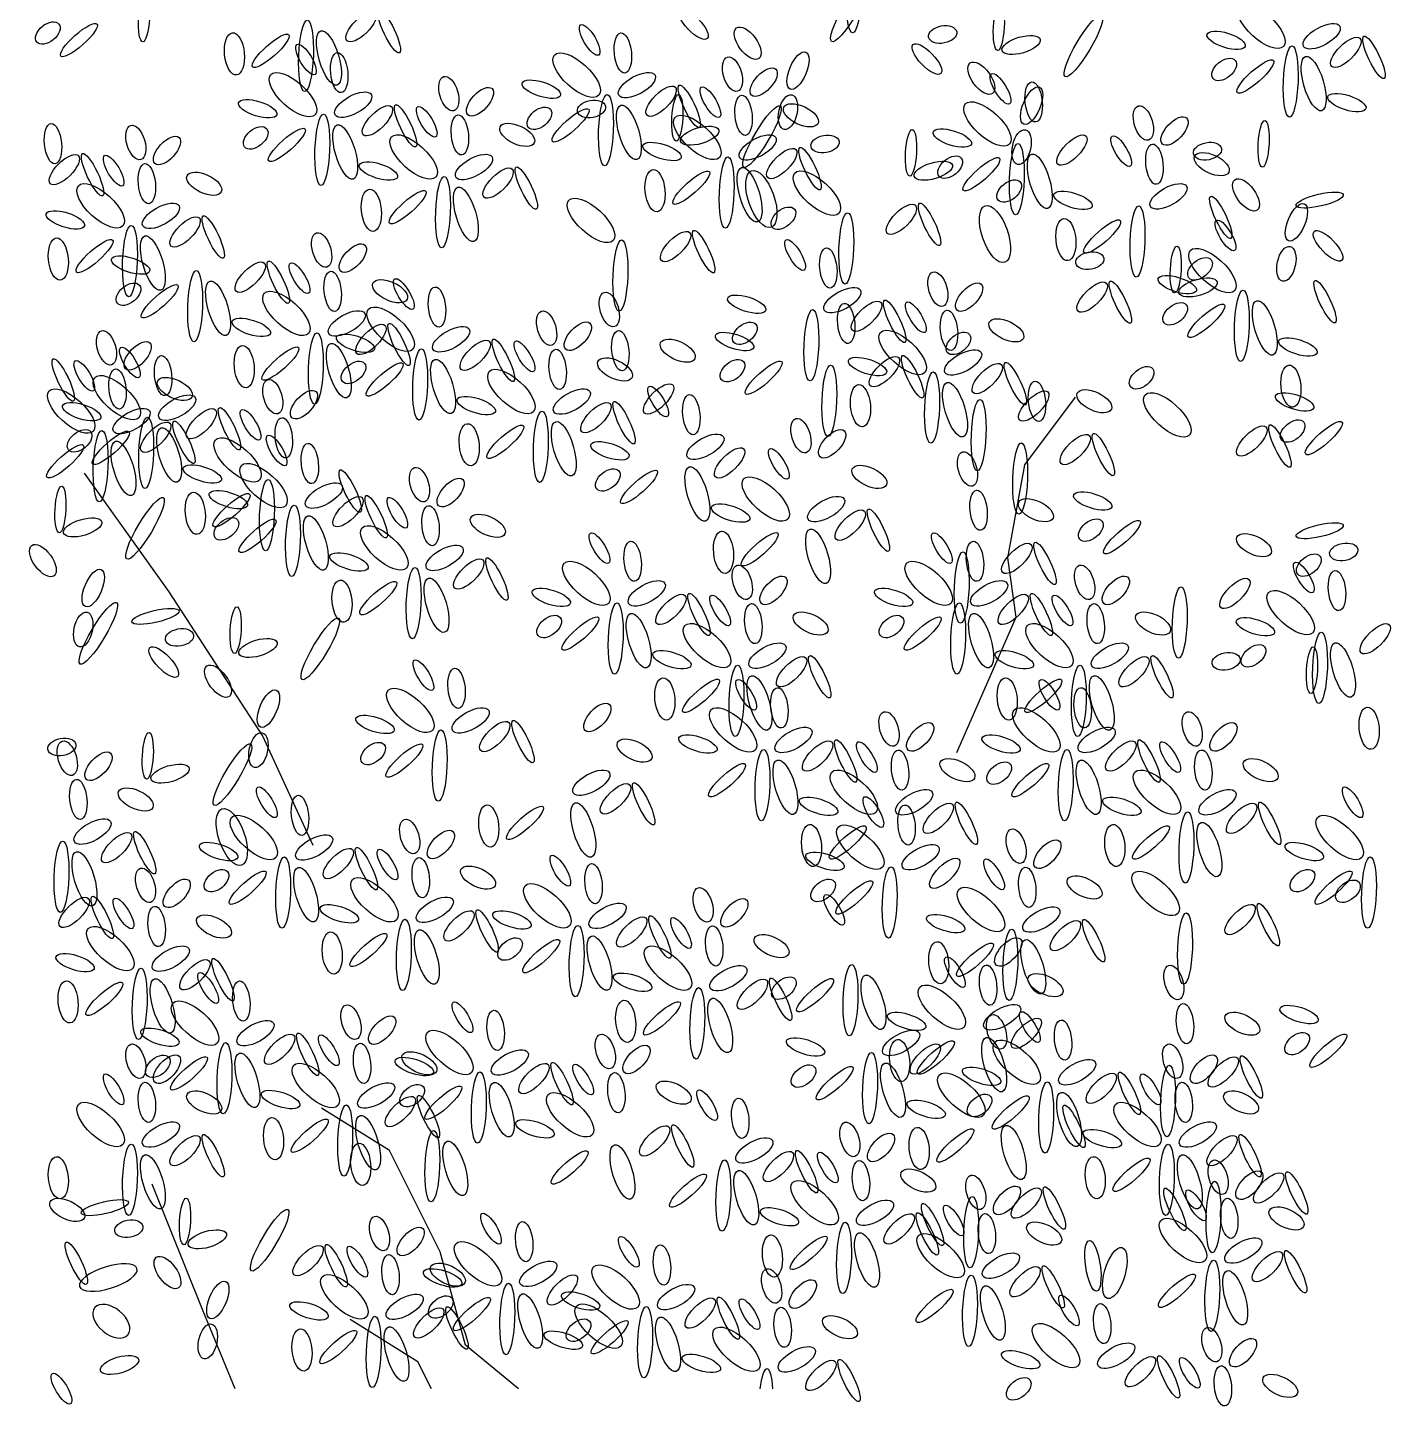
# Model space of a CAD drawing. Header units: millimetres. Extents: x -38686 to 870903, y -23218 to 232707.
# Drawn here: x 62963 to 64313, y 7217 to 8581 of the extents above; entities that cross this region are included whole.
import ezdxf

# ---------------------------------------------------------------- set-up
doc = ezdxf.new("R2010")
doc.units = ezdxf.units.MM
doc.header["$LTSCALE"] = 10
doc.layers.add('40 - Detail Outline', color=142, linetype='Continuous')

msp = doc.modelspace()

# ---------------------------------------------------------------- linework, layer by layer
at = {"layer": '40 - Detail Outline', "color": 250}
for points in [[(63882.283, 7863.499), (63940.921, 7997.461), (63932.544, 8056.069), (63949.298, 8148.168), (63999.558, 8215.148)], [(63245.646, 7771.401), (63195.386, 7880.244), (63103.241, 8022.579), (63019.473, 8139.795)], [(63448.578, 7233.981), (63396.429, 7277.417), (63371.298, 7369.516), (63321.038, 7469.987), (63254.023, 7511.85)], [(63168.439, 7233.981), (63136.748, 7310.907), (63086.487, 7436.496)], [(63362.672, 7233.981), (63349.205, 7260.901), (63282.19, 7302.764)]]:
    msp.add_lwpolyline(points, dxfattribs=at)
for centre, major_axis, ratio in [((63780.281, 8610.766), (1.309, 35.294), 0.20500745), ((63776.312, 8597.179), (-18.044, -30.362), 0.20500745), ((63078.385, 8589.56), (-1.26, -23.09), 0.23152073), ((64183.238, 8581.966), (-21.881, 19.882), 0.43068734), ((63293.096, 8581.497), (13.925, 13.918), 0.40395977), ((63320.945, 8576.526), (-9.946, 20.876), 0.23152073), ((63621.562, 8584.105), (13.737, -14.283), 0.36538082), ((63923.648, 8581.093), (-1.26, -23.09), 0.23152073), ((64007.327, 8562.544), (-18.044, -30.362), 0.20500745), ((62983.221, 8575.247), (-10.941, -8.947), 0.60527555), ((63014.054, 8568.288), (17.903, 15.906), 0.24919164), ((63238.596, 8552.758), (1.309, 35.294), 0.20500745), ((63519.062, 8568.419), (-8.951, 14.912), 0.33333377), ((63675.273, 8565.184), (11.039, -15.076), 0.49064662), ((63868.122, 8573.83), (13.888, 2.618), 0.60527555), ((64242.915, 8572.025), (-17.903, -9.941), 0.43424884), ((63167.775, 8554.656), (-1.989, 20.876), 0.46691768), ((63203.581, 8557.638), (17.903, 15.906), 0.24919164), ((63261.268, 8550.679), (-7.957, 26.841), 0.34975758), ((63551.884, 8555.495), (-1.989, 19.882), 0.42226374), ((63852.576, 8549.47), (13.737, -14.283), 0.36538082), ((63945.72, 8563.399), (-18.888, -5.554), 0.40395977), ((64148.427, 8568.048), (-18.898, 5.965), 0.36538082), ((64266.785, 8556.119), (13.925, 13.918), 0.40395977), ((64294.634, 8551.148), (-9.946, 20.876), 0.23152073), ((63238.547, 8549.083), (-8.951, 14.912), 0.33333377), ((63271.369, 8536.159), (-1.989, 19.882), 0.42226374), ((63506.132, 8533.625), (-21.881, 19.882), 0.43068734), ((63660.296, 8534.619), (-4.973, 16.9), 0.51100826), ((63725.048, 8538.047), (-7.77, -18.409), 0.42226374), ((64212.285, 8527.38), (1.309, 35.294), 0.20500745), ((64234.958, 8525.301), (-7.957, 26.841), 0.34975758), ((63225.617, 8514.289), (-21.881, 19.882), 0.43068734), ((63691.129, 8526.666), (-11.935, -12.923), 0.48303608), ((63906.287, 8530.549), (11.039, -15.076), 0.49064662), ((64146.438, 8539.219), (-10.941, -8.947), 0.60527555), ((64177.271, 8532.26), (17.903, 15.906), 0.24919164), ((63379.781, 8515.283), (-4.973, 16.9), 0.51100826), ((63471.321, 8519.708), (-18.898, 5.965), 0.36538082), ((63565.809, 8523.684), (-17.903, -9.941), 0.43424884), ((63925.326, 8520.078), (-8.951, 14.912), 0.33333377), ((63958.148, 8507.155), (-1.989, 19.882), 0.42226374), ((63285.293, 8504.348), (-17.903, -9.941), 0.43424884), ((63410.614, 8507.33), (-11.935, -12.923), 0.48303608), ((63535.179, 8479.039), (1.309, 35.294), 0.20500745), ((63589.679, 8507.778), (13.925, 13.918), 0.40395977), ((63605.76, 8491.392), (-1.26, -23.09), 0.23152073), ((63617.528, 8502.808), (-9.946, 20.876), 0.23152073), ((63638.415, 8506.784), (-8.951, 14.912), 0.33333377), ((63671.237, 8493.861), (-1.989, 19.882), 0.42226374), ((63715.145, 8497.024), (-3.723, -17.218), 0.51100826), ((63956.063, 8503.412), (-7.77, -18.409), 0.42226374), ((64267.78, 8506.413), (-18.898, 5.965), 0.36538082), ((63190.806, 8500.371), (-18.898, 5.965), 0.36538082), ((63309.164, 8488.442), (13.925, 13.918), 0.40395977), ((63337.013, 8483.472), (-9.946, 20.876), 0.23152073), ((63357.9, 8487.448), (-8.951, 14.912), 0.33333377), ((63469.332, 8490.878), (-10.941, -8.947), 0.60527555), ((63500.165, 8483.92), (17.903, 15.906), 0.24919164), ((63520.808, 8500.172), (13.888, 2.618), 0.60527555), ((63557.852, 8476.961), (-7.957, 26.841), 0.34975758), ((63689.44, 8472.843), (-18.044, -30.362), 0.20500745), ((63727.93, 8493.861), (-16.908, 7.953), 0.49064662), ((63912.396, 8485.285), (-21.881, 19.882), 0.43068734), ((64066.56, 8486.279), (-4.973, 16.9), 0.51100826), ((62988.39, 8465.838), (-1.989, 19.882), 0.42226374), ((63070.247, 8466.943), (-4.973, 16.9), 0.51100826), ((63188.816, 8471.542), (-10.941, -8.947), 0.60527555), ((63254.664, 8459.703), (1.309, 35.294), 0.20500745), ((63277.337, 8457.625), (-7.957, 26.841), 0.34975758), ((63390.722, 8474.525), (-1.989, 19.882), 0.42226374), ((63447.414, 8474.525), (-16.908, 7.953), 0.49064662), ((63625.485, 8471.99), (-21.881, 19.882), 0.43068734), ((63627.832, 8473.697), (-18.888, -5.554), 0.40395977), ((64097.393, 8478.326), (-11.935, -12.923), 0.48303608), ((64185.464, 8465.644), (-1.26, -23.09), 0.23152073), ((63101.08, 8458.99), (-11.935, -12.923), 0.48303608), ((63219.649, 8464.583), (17.903, 15.906), 0.24919164), ((63344.97, 8452.654), (-21.881, 19.882), 0.43068734), ((63685.162, 8462.049), (-17.903, -9.941), 0.43424884), ((63751.822, 8465.537), (13.888, 2.618), 0.60527555), ((63836.775, 8456.757), (-1.26, -23.09), 0.23152073), ((63877.585, 8471.367), (-18.898, 5.965), 0.36538082), ((63946.159, 8462.389), (-3.723, -17.218), 0.51100826), ((63995.943, 8459.438), (13.925, 13.918), 0.40395977), ((64044.679, 8458.444), (-8.951, 14.912), 0.33333377), ((62999.63, 8440.102), (13.925, 13.918), 0.40395977), ((63027.479, 8435.131), (-9.946, 20.876), 0.23152073), ((63404.646, 8442.713), (-17.903, -9.941), 0.43424884), ((63590.674, 8458.073), (-18.898, 5.965), 0.36538082), ((63709.032, 8446.144), (13.925, 13.918), 0.40395977), ((63736.881, 8441.173), (-9.946, 20.876), 0.23152073), ((63941.443, 8430.699), (1.309, 35.294), 0.20500745), ((63964.115, 8428.62), (-7.957, 26.841), 0.34975758), ((64077.501, 8445.52), (-1.989, 19.882), 0.42226374), ((64134.193, 8445.52), (-16.908, 7.953), 0.49064662), ((64129.939, 8458.38), (13.888, 2.618), 0.60527555), ((63048.366, 8439.108), (-8.951, 14.912), 0.33333377), ((63081.188, 8426.184), (-1.989, 19.882), 0.42226374), ((63310.159, 8438.737), (-18.898, 5.965), 0.36538082), ((63428.517, 8426.807), (13.925, 13.918), 0.40395977), ((63456.366, 8421.837), (-9.946, 20.876), 0.23152073), ((63654.532, 8417.404), (1.309, 35.294), 0.20500745), ((63677.205, 8415.326), (-7.957, 26.841), 0.34975758), ((63858.847, 8439.062), (-18.888, -5.554), 0.40395977), ((63875.595, 8442.538), (-10.941, -8.947), 0.60527555), ((63906.428, 8435.579), (17.903, 15.906), 0.24919164), ((63137.88, 8426.184), (-16.908, 7.953), 0.49064662), ((63374.017, 8398.068), (1.309, 35.294), 0.20500745), ((63583.712, 8419.303), (-1.989, 20.876), 0.46691768), ((63619.517, 8422.285), (17.903, 15.906), 0.24919164), ((63688.814, 8411.013), (9.695, -27.93), 0.43068734), ((63743.747, 8416.827), (-21.881, 19.882), 0.43068734), ((63933.933, 8418.965), (-10.941, -8.947), 0.60527555), ((64168.103, 8415.099), (11.039, -15.076), 0.49064662), ((63035.436, 8404.314), (-21.881, 19.882), 0.43068734), ((63303.196, 8399.966), (-1.989, 20.876), 0.46691768), ((63339.002, 8402.949), (17.903, 15.906), 0.24919164), ((63396.689, 8395.99), (-7.957, 26.841), 0.34975758), ((63996.937, 8409.732), (-18.898, 5.965), 0.36538082), ((64091.425, 8413.709), (-17.903, -9.941), 0.43424884), ((64240.957, 8409.979), (-23.332, -5.396), 0.24919164), ((63095.112, 8394.373), (-17.903, -9.941), 0.43424884), ((63520.433, 8389.889), (-21.881, 19.882), 0.43068734), ((63710.619, 8392.027), (-10.941, -8.947), 0.60527555), ((63827.294, 8390.98), (13.925, 13.918), 0.40395977), ((63855.143, 8386.009), (-9.946, 20.876), 0.23152073), ((63919.829, 8376.378), (9.695, -27.93), 0.43068734), ((64060.796, 8369.064), (1.309, 35.294), 0.20500745), ((64143.145, 8392.833), (-9.946, 20.876), 0.23152073), ((64217.879, 8387.963), (-7.77, -18.409), 0.42226374), ((63000.624, 8390.396), (-18.898, 5.965), 0.36538082), ((63118.983, 8378.467), (13.925, 13.918), 0.40395977), ((63146.832, 8373.496), (-9.946, 20.876), 0.23152073), ((63772.794, 8362.241), (1.309, 35.294), 0.20500745), ((63989.975, 8370.962), (-1.989, 20.876), 0.46691768), ((64025.781, 8373.945), (17.903, 15.906), 0.24919164), ((64147.803, 8375.057), (-8.951, 14.912), 0.33333377), ((63064.483, 8349.728), (1.309, 35.294), 0.20500745), ((63087.155, 8347.65), (-7.957, 26.841), 0.34975758), ((63254.033, 8360.594), (-4.973, 16.9), 0.51100826), ((63603.98, 8364.042), (13.925, 13.918), 0.40395977), ((63631.829, 8359.071), (-9.946, 20.876), 0.23152073), ((64249.151, 8364.751), (13.737, -14.283), 0.36538082), ((62993.662, 8351.626), (-1.989, 20.876), 0.46691768), ((63029.468, 8354.608), (17.903, 15.906), 0.24919164), ((63284.866, 8352.641), (-11.935, -12.923), 0.48303608), ((63549.48, 8335.303), (1.309, 35.294), 0.20500745), ((63722.194, 8355.721), (-8.951, 14.912), 0.33333377), ((63755.016, 8342.797), (-1.989, 19.882), 0.42226374), ((64098.591, 8341.308), (-1.26, -23.09), 0.23152073), ((64134.874, 8340.263), (-21.881, 19.882), 0.43068734), ((64207.975, 8346.94), (-3.723, -17.218), 0.51100826), ((63065.057, 8345.682), (-18.898, 5.965), 0.36538082), ((63183.416, 8333.753), (13.925, 13.918), 0.40395977), ((63211.265, 8328.782), (-9.946, 20.876), 0.23152073), ((63232.151, 8332.759), (-8.951, 14.912), 0.33333377), ((64013.638, 8350.087), (13.888, 2.618), 0.60527555), ((64122.595, 8341.999), (-10.941, -8.947), 0.60527555), ((63128.916, 8305.013), (1.309, 35.294), 0.20500745), ((63264.973, 8319.835), (-1.989, 19.882), 0.42226374), ((63863.428, 8321.921), (-4.973, 16.9), 0.51100826), ((64100.062, 8326.346), (-18.898, 5.965), 0.36538082), ((64120.663, 8323.613), (-18.888, -5.554), 0.40395977), ((63063.068, 8316.853), (-10.941, -8.947), 0.60527555), ((63093.901, 8309.894), (17.903, 15.906), 0.24919164), ((63151.588, 8302.935), (-7.957, 26.841), 0.34975758), ((63219.222, 8297.965), (-21.881, 19.882), 0.43068734), ((63321.666, 8319.835), (-16.908, 7.953), 0.49064662), ((63335.276, 8317.048), (-8.951, 14.912), 0.33333377), ((63368.098, 8304.125), (-1.989, 19.882), 0.42226374), ((63768.941, 8310.986), (-17.903, -9.941), 0.43424884), ((63894.261, 8313.968), (-11.935, -12.923), 0.48303608), ((64015.955, 8314.014), (13.925, 13.918), 0.40395977), ((64043.805, 8309.043), (-9.946, 20.876), 0.23152073), ((64163.921, 8285.677), (1.309, 35.294), 0.20500745), ((64246.27, 8309.446), (-9.946, 20.876), 0.23152073), ((63322.346, 8282.255), (-21.881, 19.882), 0.43068734), ((63538.486, 8301.768), (-4.973, 16.9), 0.51100826), ((63674.453, 8307.01), (-18.898, 5.965), 0.36538082), ((63772.74, 8287.947), (-1.989, 19.882), 0.42226374), ((63792.811, 8295.08), (13.925, 13.918), 0.40395977), ((63820.66, 8290.11), (-9.946, 20.876), 0.23152073), ((63841.547, 8294.086), (-8.951, 14.912), 0.33333377), ((64098.073, 8297.517), (-10.941, -8.947), 0.60527555), ((64128.906, 8290.558), (17.903, 15.906), 0.24919164), ((64186.593, 8283.599), (-7.957, 26.841), 0.34975758), ((63184.41, 8284.047), (-18.898, 5.965), 0.36538082), ((63278.898, 8288.024), (-17.903, -9.941), 0.43424884), ((63476.51, 8283.249), (-4.973, 16.9), 0.51100826), ((63738.311, 8266.341), (1.309, 35.294), 0.20500745), ((63874.369, 8281.163), (-1.989, 19.882), 0.42226374), ((63931.061, 8281.163), (-16.908, 7.953), 0.49064662), ((63041.228, 8263.913), (-4.973, 16.9), 0.51100826), ((63302.769, 8272.118), (13.925, 13.918), 0.40395977), ((63330.618, 8267.147), (-9.946, 20.876), 0.23152073), ((63382.023, 8272.314), (-17.903, -9.941), 0.43424884), ((63507.343, 8275.296), (-11.935, -12.923), 0.48303608), ((63549.426, 8261.009), (-1.989, 19.882), 0.42226374), ((63662.334, 8270.106), (-18.898, 5.965), 0.36538082), ((63672.464, 8278.18), (-10.941, -8.947), 0.60527555), ((63828.617, 8259.292), (-21.881, 19.882), 0.43068734), ((63883.658, 8268.215), (-10.941, -8.947), 0.60527555), ((63064.434, 8249.372), (-8.951, 14.912), 0.33333377), ((63072.061, 8255.96), (-11.935, -12.923), 0.48303608), ((63177.448, 8245.277), (-1.989, 20.876), 0.46691768), ((63213.254, 8248.259), (17.903, 15.906), 0.24919164), ((63248.269, 8243.379), (1.309, 35.294), 0.20500745), ((63270.941, 8241.301), (-7.957, 26.841), 0.34975758), ((63287.535, 8268.337), (-18.898, 5.965), 0.36538082), ((63405.893, 8256.408), (13.925, 13.918), 0.40395977), ((63433.742, 8251.437), (-9.946, 20.876), 0.23152073), ((63454.629, 8255.414), (-8.951, 14.912), 0.33333377), ((63606.119, 8261.009), (-16.908, 7.953), 0.49064662), ((64219.415, 8264.711), (-18.898, 5.965), 0.36538082), ((62998.46, 8232.101), (-9.946, 20.876), 0.23152073), ((63019.347, 8236.078), (-8.951, 14.912), 0.33333377), ((63097.256, 8236.448), (-1.989, 19.882), 0.42226374), ((63351.394, 8227.669), (1.309, 35.294), 0.20500745), ((63374.066, 8225.591), (-7.957, 26.841), 0.34975758), ((63487.451, 8242.49), (-1.989, 19.882), 0.42226374), ((63544.144, 8242.49), (-16.908, 7.953), 0.49064662), ((63660.344, 8241.277), (-10.941, -8.947), 0.60527555), ((63691.177, 8234.318), (17.903, 15.906), 0.24919164), ((63793.806, 8245.375), (-18.898, 5.965), 0.36538082), ((63810.535, 8240.23), (13.925, 13.918), 0.40395977), ((63838.384, 8235.26), (-9.946, 20.876), 0.23152073), ((63888.293, 8249.351), (-17.903, -9.941), 0.43424884), ((63051.504, 8214.578), (-21.881, 19.882), 0.43068734), ((63052.169, 8223.154), (-1.989, 19.882), 0.42226374), ((63285.546, 8239.508), (-10.941, -8.947), 0.60527555), ((63316.379, 8232.549), (17.903, 15.906), 0.24919164), ((63441.699, 8220.62), (-21.881, 19.882), 0.43068734), ((63756.035, 8211.491), (1.309, 35.294), 0.20500745), ((63857.664, 8204.706), (1.309, 35.294), 0.20500745), ((63912.164, 8233.446), (13.925, 13.918), 0.40395977), ((63940.013, 8228.475), (-9.946, 20.876), 0.23152073), ((64064.842, 8234.246), (-10.941, -8.947), 0.60527555), ((64212.453, 8225.941), (-1.989, 20.876), 0.46691768), ((63006.417, 8201.284), (-21.881, 19.882), 0.43068734), ((63108.861, 8223.154), (-16.908, 7.953), 0.49064662), ((63205.668, 8215.572), (-4.973, 16.9), 0.51100826), ((63501.376, 8210.679), (-17.903, -9.941), 0.43424884), ((63587.221, 8213.292), (13.925, 13.918), 0.40395977), ((63586.773, 8210.699), (-8.951, 14.912), 0.33333377), ((63786.843, 8206.605), (-1.989, 20.876), 0.46691768), ((63880.336, 8202.628), (-7.957, 26.841), 0.34975758), ((63961.402, 8210.981), (-1.989, 19.882), 0.42226374), ((63111.18, 8204.637), (-17.903, -9.941), 0.43424884), ((63236.501, 8207.619), (-11.935, -12.923), 0.48303608), ((63406.888, 8206.702), (-18.898, 5.965), 0.36538082), ((63525.246, 8194.773), (13.925, 13.918), 0.40395977), ((63553.095, 8189.803), (-9.946, 20.876), 0.23152073), ((63619.595, 8197.776), (-1.989, 19.882), 0.42226374), ((63903.702, 8177.522), (1.309, 35.294), 0.20500745), ((63958.202, 8206.261), (13.925, 13.918), 0.40395977), ((64018.095, 8210.981), (-16.908, 7.953), 0.49064662), ((64090.268, 8197.473), (-21.881, 19.882), 0.43068734), ((64216.138, 8210.329), (-18.898, 5.965), 0.36538082), ((63016.693, 8200.661), (-18.898, 5.965), 0.36538082), ((63066.093, 8191.343), (-17.903, -9.941), 0.43424884), ((63135.051, 8188.731), (13.925, 13.918), 0.40395977), ((63162.9, 8183.761), (-9.946, 20.876), 0.23152073), ((63183.787, 8187.737), (-8.951, 14.912), 0.33333377), ((63470.746, 8166.034), (1.309, 35.294), 0.20500745), ((63014.704, 8171.831), (-10.941, -8.947), 0.60527555), ((63080.551, 8159.992), (1.309, 35.294), 0.20500745), ((63089.964, 8175.437), (13.925, 13.918), 0.40395977), ((63103.224, 8157.914), (-7.957, 26.841), 0.34975758), ((63117.813, 8170.466), (-9.946, 20.876), 0.23152073), ((63216.609, 8174.814), (-1.989, 19.882), 0.42226374), ((63399.926, 8167.932), (-1.989, 20.876), 0.46691768), ((63435.732, 8170.915), (17.903, 15.906), 0.24919164), ((63493.419, 8163.956), (-7.957, 26.841), 0.34975758), ((63728.007, 8176.9), (-4.973, 16.9), 0.51100826), ((63758.84, 8168.947), (-11.935, -12.923), 0.48303608), ((64173.815, 8171.626), (13.925, 13.918), 0.40395977), ((64201.664, 8166.656), (-9.946, 20.876), 0.23152073), ((64214.148, 8181.499), (-10.941, -8.947), 0.60527555), ((64244.981, 8174.541), (17.903, 15.906), 0.24919164), ((63045.536, 8164.873), (17.903, 15.906), 0.24919164), ((63035.464, 8146.698), (1.309, 35.294), 0.20500745), ((63058.136, 8144.62), (-7.957, 26.841), 0.34975758), ((63170.857, 8152.943), (-21.881, 19.882), 0.43068734), ((63209.528, 8162.359), (-8.951, 14.912), 0.33333377), ((63539.032, 8161.988), (-18.898, 5.965), 0.36538082), ((63633.519, 8165.965), (-17.903, -9.941), 0.43424884), ((63999.197, 8163.264), (13.925, 13.918), 0.40395977), ((64027.046, 8158.293), (-9.946, 20.876), 0.23152073), ((63000.449, 8151.578), (17.903, 15.906), 0.24919164), ((63242.35, 8149.436), (-1.989, 19.882), 0.42226374), ((63657.39, 8150.059), (13.925, 13.918), 0.40395977), ((63706.126, 8149.065), (-8.951, 14.912), 0.33333377), ((63892.708, 8143.987), (-4.973, 16.9), 0.51100826), ((63944.697, 8134.525), (1.309, 35.294), 0.20500745), ((63136.046, 8139.026), (-18.898, 5.965), 0.36538082), ((63196.598, 8127.565), (-21.881, 19.882), 0.43068734), ((63282.253, 8122.126), (-9.946, 20.876), 0.23152073), ((63350.762, 8128.559), (-4.973, 16.9), 0.51100826), ((63537.042, 8133.159), (-10.941, -8.947), 0.60527555), ((63567.875, 8126.2), (17.903, 15.906), 0.24919164), ((63625.562, 8119.241), (-7.957, 26.841), 0.34975758), ((63795.64, 8136.141), (-16.908, 7.953), 0.49064662), ((63199.904, 8098.357), (1.309, 35.294), 0.20500745), ((63256.275, 8117.624), (-17.903, -9.941), 0.43424884), ((63381.595, 8120.606), (-11.935, -12.923), 0.48303608), ((63693.196, 8114.271), (-21.881, 19.882), 0.43068734), ((62995.739, 8103.903), (-1.26, -23.09), 0.23152073), ((63079.419, 8085.354), (-18.044, -30.362), 0.20500745), ((63129.083, 8100.256), (-1.989, 20.876), 0.46691768), ((63161.787, 8113.648), (-18.898, 5.965), 0.36538082), ((63164.889, 8103.238), (17.903, 15.906), 0.24919164), ((63280.145, 8101.718), (13.925, 13.918), 0.40395977), ((63307.994, 8096.748), (-9.946, 20.876), 0.23152073), ((63328.881, 8100.724), (-8.951, 14.912), 0.33333377), ((63752.872, 8104.33), (-17.903, -9.941), 0.43424884), ((63903.648, 8103.228), (-1.989, 19.882), 0.42226374), ((63960.341, 8103.228), (-16.908, 7.953), 0.49064662), ((64016.556, 8112.325), (-18.898, 5.965), 0.36538082), ((63225.645, 8072.979), (1.309, 35.294), 0.20500745), ((63361.703, 8087.801), (-1.989, 19.882), 0.42226374), ((63658.384, 8100.353), (-18.898, 5.965), 0.36538082), ((63776.743, 8088.424), (13.925, 13.918), 0.40395977), ((63804.592, 8083.454), (-9.946, 20.876), 0.23152073), ((63017.812, 8086.208), (-18.888, -5.554), 0.40395977), ((63159.798, 8084.819), (-10.941, -8.947), 0.60527555), ((63190.63, 8077.86), (17.903, 15.906), 0.24919164), ((63248.318, 8070.901), (-7.957, 26.841), 0.34975758), ((63315.951, 8065.93), (-21.881, 19.882), 0.43068734), ((63418.395, 8087.801), (-16.908, 7.953), 0.49064662), ((64014.566, 8083.496), (-10.941, -8.947), 0.60527555), ((64045.399, 8076.537), (17.903, 15.906), 0.24919164), ((64240.957, 8082.873), (-23.332, -5.396), 0.24919164), ((63528.735, 8065.678), (-8.951, 14.912), 0.33333377), ((63651.422, 8061.583), (-1.989, 20.876), 0.46691768), ((63687.228, 8064.566), (17.903, 15.906), 0.24919164), ((63744.915, 8057.607), (-7.957, 26.841), 0.34975758), ((63867.288, 8065.678), (-8.951, 14.912), 0.33333377), ((64175.955, 8068.594), (-16.908, 7.953), 0.49064662), ((62978.379, 8053.358), (11.039, -15.076), 0.49064662), ((63281.14, 8052.013), (-18.898, 5.965), 0.36538082), ((63375.627, 8055.989), (-17.903, -9.941), 0.43424884), ((63561.557, 8052.755), (-1.989, 19.882), 0.42226374), ((63886.944, 8026.772), (1.309, 35.294), 0.20500745), ((63900.11, 8052.755), (-1.989, 19.882), 0.42226374), ((63941.443, 8055.511), (13.925, 13.918), 0.40395977), ((63969.293, 8050.541), (-9.946, 20.876), 0.23152073), ((64230.18, 8048.861), (-10.941, -8.947), 0.60527555), ((64264.697, 8062.004), (13.888, 2.618), 0.60527555), ((63399.498, 8040.084), (13.925, 13.918), 0.40395977), ((63427.347, 8035.113), (-9.946, 20.876), 0.23152073), ((63515.805, 8030.884), (-21.881, 19.882), 0.43068734), ((63669.969, 8031.878), (-4.973, 16.9), 0.51100826), ((63854.358, 8030.884), (-21.881, 19.882), 0.43068734), ((64008.522, 8031.878), (-4.973, 16.9), 0.51100826), ((64225.187, 8036.674), (-8.951, 14.912), 0.33333377), ((63028.155, 8026.221), (-7.77, -18.409), 0.42226374), ((63274.177, 8013.243), (-1.989, 20.876), 0.46691768), ((63309.983, 8016.225), (17.903, 15.906), 0.24919164), ((63344.998, 8011.344), (1.309, 35.294), 0.20500745), ((63367.671, 8009.266), (-7.957, 26.841), 0.34975758), ((63575.482, 8020.943), (-17.903, -9.941), 0.43424884), ((63700.802, 8023.926), (-11.935, -12.923), 0.48303608), ((63914.035, 8020.943), (-17.903, -9.941), 0.43424884), ((64039.355, 8023.926), (-11.935, -12.923), 0.48303608), ((64157.057, 8020.876), (13.925, 13.918), 0.40395977), ((64258.009, 8023.75), (-1.989, 19.882), 0.42226374), ((63480.994, 8016.967), (-18.898, 5.965), 0.36538082), ((63599.352, 8005.037), (13.925, 13.918), 0.40395977), ((63627.201, 8000.067), (-9.946, 20.876), 0.23152073), ((63648.088, 8004.043), (-8.951, 14.912), 0.33333377), ((63819.547, 8016.967), (-18.898, 5.965), 0.36538082), ((63937.905, 8005.037), (13.925, 13.918), 0.40395977), ((63965.754, 8000.067), (-9.946, 20.876), 0.23152073), ((63986.641, 8004.043), (-8.951, 14.912), 0.33333377), ((64102.557, 7992.137), (1.309, 35.294), 0.20500745), ((64212.257, 8001.88), (-21.881, 19.882), 0.43068734), ((63033.216, 7981.449), (-18.044, -30.362), 0.20500745), ((63089.735, 7998.21), (-23.332, -5.396), 0.24919164), ((63169, 7984.605), (-1.26, -23.09), 0.23152073), ((63544.852, 7976.298), (1.309, 35.294), 0.20500745), ((63680.91, 7991.12), (-1.989, 19.882), 0.42226374), ((63883.405, 7976.298), (1.309, 35.294), 0.20500745), ((64019.463, 7991.12), (-1.989, 19.882), 0.42226374), ((63018.251, 7985.199), (-3.723, -17.218), 0.51100826), ((63252.68, 7966.056), (-18.044, -30.362), 0.20500745), ((63479.005, 7988.138), (-10.941, -8.947), 0.60527555), ((63509.838, 7981.179), (17.903, 15.906), 0.24919164), ((63567.525, 7974.22), (-7.957, 26.841), 0.34975758), ((63635.158, 7969.25), (-21.881, 19.882), 0.43068734), ((63737.603, 7991.12), (-16.908, 7.953), 0.49064662), ((63817.558, 7988.138), (-10.941, -8.947), 0.60527555), ((63848.391, 7981.179), (17.903, 15.906), 0.24919164), ((63906.078, 7974.22), (-7.957, 26.841), 0.34975758), ((63973.711, 7969.25), (-21.881, 19.882), 0.43068734), ((64076.156, 7991.12), (-16.908, 7.953), 0.49064662), ((64177.446, 7987.962), (-18.898, 5.965), 0.36538082), ((64295.804, 7976.033), (13.925, 13.918), 0.40395977), ((63113.475, 7977.341), (13.888, 2.618), 0.60527555), ((64241.304, 7947.294), (1.309, 35.294), 0.20500745), ((63097.929, 7952.982), (13.737, -14.283), 0.36538082), ((63191.072, 7966.91), (-18.888, -5.554), 0.40395977), ((63694.835, 7959.308), (-17.903, -9.941), 0.43424884), ((64033.387, 7959.308), (-17.903, -9.941), 0.43424884), ((64175.457, 7959.133), (-10.941, -8.947), 0.60527555), ((64233.35, 7944.932), (-1.26, -23.09), 0.23152073), ((64263.977, 7945.216), (-7.957, 26.841), 0.34975758), ((63151.64, 7934.061), (11.039, -15.076), 0.49064662), ((63354.622, 7939.993), (-8.951, 14.912), 0.33333377), ((63600.347, 7955.332), (-18.898, 5.965), 0.36538082), ((63718.705, 7943.403), (13.925, 13.918), 0.40395977), ((63746.554, 7938.432), (-9.946, 20.876), 0.23152073), ((63938.9, 7955.332), (-18.898, 5.965), 0.36538082), ((64057.258, 7943.403), (13.925, 13.918), 0.40395977), ((64085.107, 7938.432), (-9.946, 20.876), 0.23152073), ((64148.397, 7953.711), (13.888, 2.618), 0.60527555), ((63387.444, 7927.069), (-1.989, 19.882), 0.42226374), ((63664.205, 7914.664), (1.309, 35.294), 0.20500745), ((63686.878, 7912.585), (-7.957, 26.841), 0.34975758), ((64002.758, 7914.664), (1.309, 35.294), 0.20500745), ((64025.431, 7912.585), (-7.957, 26.841), 0.34975758), ((63201.416, 7906.924), (-7.77, -18.409), 0.42226374), ((63341.692, 7905.199), (-21.881, 19.882), 0.43068734), ((63593.385, 7916.562), (-1.989, 20.876), 0.46691768), ((63629.19, 7919.544), (17.903, 15.906), 0.24919164), ((63673.829, 7920.657), (-8.951, 14.912), 0.33333377), ((63706.651, 7907.733), (-1.989, 19.882), 0.42226374), ((63931.938, 7916.562), (-1.989, 20.876), 0.46691768), ((63967.743, 7919.544), (17.903, 15.906), 0.24919164), ((63973.691, 7920.657), (-8.951, 14.912), 0.33333377), ((64006.513, 7907.733), (-1.989, 19.882), 0.42226374), ((63526.689, 7898.24), (-11.935, -12.923), 0.48303608), ((63306.881, 7891.282), (-18.898, 5.965), 0.36538082), ((63401.369, 7895.258), (-17.903, -9.941), 0.43424884), ((63660.899, 7885.863), (-21.881, 19.882), 0.43068734), ((63815.063, 7886.857), (-4.973, 16.9), 0.51100826), ((63960.761, 7885.863), (-21.881, 19.882), 0.43068734), ((64114.925, 7886.857), (-4.973, 16.9), 0.51100826), ((64289.836, 7887.558), (-1.989, 20.876), 0.46691768), ((63191.512, 7865.901), (-3.723, -17.218), 0.51100826), ((63370.739, 7850.613), (1.309, 35.294), 0.20500745), ((63425.239, 7879.352), (13.925, 13.918), 0.40395977), ((63453.088, 7874.382), (-9.946, 20.876), 0.23152073), ((63720.576, 7875.922), (-17.903, -9.941), 0.43424884), ((63845.896, 7878.904), (-11.935, -12.923), 0.48303608), ((64020.437, 7875.922), (-17.903, -9.941), 0.43424884), ((64145.758, 7878.904), (-11.935, -12.923), 0.48303608), ((62997.175, 7869.049), (13.888, 2.618), 0.60527555), ((63002.536, 7857.853), (-4.973, 16.9), 0.51100826), ((63082.127, 7860.269), (-1.26, -23.09), 0.23152073), ((63165.807, 7841.72), (-18.044, -30.362), 0.20500745), ((63304.892, 7862.452), (-10.941, -8.947), 0.60527555), ((63335.725, 7855.494), (17.903, 15.906), 0.24919164), ((63563.49, 7865.435), (-16.908, 7.953), 0.49064662), ((63626.088, 7871.945), (-18.898, 5.965), 0.36538082), ((63744.446, 7860.016), (13.925, 13.918), 0.40395977), ((63772.295, 7855.046), (-9.946, 20.876), 0.23152073), ((63793.182, 7859.022), (-8.951, 14.912), 0.33333377), ((63925.949, 7871.945), (-18.898, 5.965), 0.36538082), ((64044.308, 7860.016), (13.925, 13.918), 0.40395977), ((64072.157, 7855.046), (-9.946, 20.876), 0.23152073), ((64093.043, 7859.022), (-8.951, 14.912), 0.33333377), ((63033.369, 7849.9), (-11.935, -12.923), 0.48303608), ((63689.947, 7831.277), (1.309, 35.294), 0.20500745), ((63712.619, 7829.199), (-7.957, 26.841), 0.34975758), ((63826.004, 7846.099), (-1.989, 19.882), 0.42226374), ((63882.697, 7846.099), (-16.908, 7.953), 0.49064662), ((63989.808, 7831.277), (1.309, 35.294), 0.20500745), ((64012.48, 7829.199), (-7.957, 26.841), 0.34975758), ((64125.865, 7846.099), (-1.989, 19.882), 0.42226374), ((64182.558, 7846.099), (-16.908, 7.953), 0.49064662), ((63104.2, 7842.574), (-18.888, -5.554), 0.40395977), ((63520.722, 7833.623), (-17.903, -9.941), 0.43424884), ((63654.932, 7836.157), (17.903, 15.906), 0.24919164), ((63780.252, 7824.228), (-21.881, 19.882), 0.43068734), ((63923.96, 7843.116), (-10.941, -8.947), 0.60527555), ((63954.793, 7836.157), (17.903, 15.906), 0.24919164), ((64080.113, 7824.228), (-21.881, 19.882), 0.43068734), ((63013.477, 7817.094), (-1.989, 19.882), 0.42226374), ((63070.17, 7817.094), (-16.908, 7.953), 0.49064662), ((63199.855, 7814.308), (-8.951, 14.912), 0.33333377), ((63544.592, 7817.717), (13.925, 13.918), 0.40395977), ((63572.441, 7812.747), (-9.946, 20.876), 0.23152073), ((64273.552, 7814.308), (-8.951, 14.912), 0.33333377), ((63232.677, 7801.384), (-1.989, 19.882), 0.42226374), ((63745.441, 7810.311), (-18.898, 5.965), 0.36538082), ((63799.578, 7804.64), (-8.951, 14.912), 0.33333377), ((63839.929, 7814.287), (-17.903, -9.941), 0.43424884), ((64045.302, 7810.311), (-18.898, 5.965), 0.36538082), ((64139.79, 7814.287), (-17.903, -9.941), 0.43424884), ((63165.181, 7779.89), (9.695, -27.93), 0.43068734), ((63186.925, 7779.514), (-21.881, 19.882), 0.43068734), ((63419.272, 7790.877), (-1.989, 20.876), 0.46691768), ((63455.077, 7793.859), (17.903, 15.906), 0.24919164), ((63512.765, 7786.9), (-7.957, 26.841), 0.34975758), ((63832.4, 7791.716), (-1.989, 19.882), 0.42226374), ((63863.799, 7798.381), (13.925, 13.918), 0.40395977), ((63891.648, 7793.411), (-9.946, 20.876), 0.23152073), ((64109.161, 7769.642), (1.309, 35.294), 0.20500745), ((64163.66, 7798.381), (13.925, 13.918), 0.40395977), ((64191.509, 7793.411), (-9.946, 20.876), 0.23152073), ((64260.622, 7779.514), (-21.881, 19.882), 0.43068734), ((63027.401, 7785.283), (-17.903, -9.941), 0.43424884), ((63341.089, 7780.508), (-4.973, 16.9), 0.51100826), ((63371.922, 7772.555), (-11.935, -12.923), 0.48303608), ((63738.479, 7771.54), (-1.989, 20.876), 0.46691768), ((63774.285, 7774.523), (17.903, 15.906), 0.24919164), ((63786.648, 7769.846), (-21.881, 19.882), 0.43068734), ((63940.812, 7770.84), (-4.973, 16.9), 0.51100826), ((64038.34, 7771.54), (-1.989, 20.876), 0.46691768), ((64074.146, 7774.523), (17.903, 15.906), 0.24919164), ((64131.833, 7767.564), (-7.957, 26.841), 0.34975758), ((62996.772, 7740.638), (1.309, 35.294), 0.20500745), ((63051.272, 7769.377), (13.925, 13.918), 0.40395977), ((63079.121, 7764.407), (-9.946, 20.876), 0.23152073), ((63152.114, 7765.596), (-18.898, 5.965), 0.36538082), ((63246.602, 7769.573), (-17.903, -9.941), 0.43424884), ((63971.645, 7762.887), (-11.935, -12.923), 0.48303608), ((64225.811, 7765.596), (-18.898, 5.965), 0.36538082), ((63019.445, 7738.56), (-7.957, 26.841), 0.34975758), ((63270.472, 7753.667), (13.925, 13.918), 0.40395977), ((63298.321, 7748.697), (-9.946, 20.876), 0.23152073), ((63319.208, 7752.673), (-8.951, 14.912), 0.33333377), ((63490.043, 7746.631), (-8.951, 14.912), 0.33333377), ((63751.836, 7755.928), (-18.898, 5.965), 0.36538082), ((63846.324, 7759.905), (-17.903, -9.941), 0.43424884), ((63079.92, 7732.167), (-4.973, 16.9), 0.51100826), ((63150.125, 7736.767), (-10.941, -8.947), 0.60527555), ((63180.958, 7729.808), (17.903, 15.906), 0.24919164), ((63215.972, 7724.928), (1.309, 35.294), 0.20500745), ((63238.645, 7722.85), (-7.957, 26.841), 0.34975758), ((63352.03, 7739.75), (-1.989, 19.882), 0.42226374), ((63408.723, 7739.75), (-16.908, 7.953), 0.49064662), ((63522.865, 7733.708), (-1.989, 19.882), 0.42226374), ((63815.695, 7715.26), (1.309, 35.294), 0.20500745), ((63870.195, 7743.999), (13.925, 13.918), 0.40395977), ((63918.93, 7743.005), (-8.951, 14.912), 0.33333377), ((63951.752, 7730.081), (-1.989, 19.882), 0.42226374), ((64078.718, 7724.131), (-21.881, 19.882), 0.43068734), ((64223.821, 7736.767), (-10.941, -8.947), 0.60527555), ((64254.654, 7729.808), (17.903, 15.906), 0.24919164), ((64289.669, 7724.928), (1.309, 35.294), 0.20500745), ((63110.753, 7724.215), (-11.935, -12.923), 0.48303608), ((63306.278, 7717.879), (-21.881, 19.882), 0.43068734), ((63477.113, 7711.837), (-21.881, 19.882), 0.43068734), ((63749.847, 7727.099), (-10.941, -8.947), 0.60527555), ((63780.68, 7720.14), (17.903, 15.906), 0.24919164), ((64008.445, 7730.081), (-16.908, 7.953), 0.49064662), ((64268.904, 7726.269), (-10.941, -8.947), 0.60527555), ((63009.303, 7705.327), (13.925, 13.918), 0.40395977), ((63037.152, 7700.356), (-9.946, 20.876), 0.23152073), ((63058.038, 7704.332), (-8.951, 14.912), 0.33333377), ((63365.954, 7707.938), (-17.903, -9.941), 0.43424884), ((63631.278, 7712.831), (-4.973, 16.9), 0.51100826), ((63662.11, 7704.878), (-11.935, -12.923), 0.48303608), ((63760.886, 7707.959), (-8.951, 14.912), 0.33333377), ((63906, 7708.211), (-21.881, 19.882), 0.43068734), ((63090.86, 7691.409), (-1.989, 19.882), 0.42226374), ((63271.467, 7703.962), (-18.898, 5.965), 0.36538082), ((63389.825, 7692.032), (13.925, 13.918), 0.40395977), ((63417.674, 7687.062), (-9.946, 20.876), 0.23152073), ((63442.302, 7697.92), (-18.898, 5.965), 0.36538082), ((63536.79, 7701.896), (-17.903, -9.941), 0.43424884), ((63965.677, 7698.27), (-17.903, -9.941), 0.43424884), ((64162.265, 7698.284), (13.925, 13.918), 0.40395977), ((64190.114, 7693.313), (-9.946, 20.876), 0.23152073), ((63045.109, 7669.539), (-21.881, 19.882), 0.43068734), ((63147.553, 7691.409), (-16.908, 7.953), 0.49064662), ((63335.325, 7663.293), (1.309, 35.294), 0.20500745), ((63560.66, 7685.99), (13.925, 13.918), 0.40395977), ((63588.509, 7681.02), (-9.946, 20.876), 0.23152073), ((63609.396, 7684.996), (-8.951, 14.912), 0.33333377), ((63871.189, 7694.294), (-18.898, 5.965), 0.36538082), ((63989.547, 7682.364), (13.925, 13.918), 0.40395977), ((64017.396, 7677.394), (-9.946, 20.876), 0.23152073), ((64107.765, 7669.545), (1.309, 35.294), 0.20500745), ((63264.505, 7665.191), (-1.989, 20.876), 0.46691768), ((63300.31, 7668.174), (17.903, 15.906), 0.24919164), ((63357.998, 7661.215), (-7.957, 26.841), 0.34975758), ((63440.313, 7669.091), (-10.941, -8.947), 0.60527555), ((63471.146, 7662.132), (17.903, 15.906), 0.24919164), ((63506.161, 7657.251), (1.309, 35.294), 0.20500745), ((63528.833, 7655.173), (-7.957, 26.841), 0.34975758), ((63642.218, 7672.073), (-1.989, 19.882), 0.42226374), ((63698.911, 7672.073), (-16.908, 7.953), 0.49064662), ((63932.953, 7666.206), (-11.935, -12.923), 0.48303608), ((63935.048, 7653.625), (1.309, 35.294), 0.20500745), ((63957.72, 7651.547), (-7.957, 26.841), 0.34975758), ((63010.297, 7655.621), (-18.898, 5.965), 0.36538082), ((63104.785, 7659.598), (-17.903, -9.941), 0.43424884), ((63596.466, 7650.202), (-21.881, 19.882), 0.43068734), ((63864.227, 7655.523), (-1.989, 20.876), 0.46691768), ((63900.033, 7658.506), (17.903, 15.906), 0.24919164), ((63128.656, 7643.692), (13.925, 13.918), 0.40395977), ((63156.505, 7638.721), (-9.946, 20.876), 0.23152073), ((63656.143, 7640.261), (-17.903, -9.941), 0.43424884), ((63777.003, 7618.579), (1.309, 35.294), 0.20500745), ((63880.239, 7646.324), (-8.951, 14.912), 0.33333377), ((63913.061, 7633.4), (-1.989, 19.882), 0.42226374), ((64096.771, 7636.01), (-4.973, 16.9), 0.51100826), ((63074.156, 7614.953), (1.309, 35.294), 0.20500745), ((63096.828, 7612.874), (-7.957, 26.841), 0.34975758), ((63141.817, 7630.614), (-8.951, 14.912), 0.33333377), ((63561.655, 7636.285), (-18.898, 5.965), 0.36538082), ((63680.013, 7624.356), (13.925, 13.918), 0.40395977), ((63707.862, 7619.385), (-9.946, 20.876), 0.23152073), ((63711.155, 7630.418), (-10.941, -8.947), 0.60527555), ((63741.988, 7623.459), (17.903, 15.906), 0.24919164), ((63799.675, 7616.501), (-7.957, 26.841), 0.34975758), ((63969.753, 7633.4), (-16.908, 7.953), 0.49064662), ((63003.335, 7616.851), (-1.989, 20.876), 0.46691768), ((63039.141, 7619.833), (17.903, 15.906), 0.24919164), ((63174.639, 7617.69), (-1.989, 19.882), 0.42226374), ((63625.513, 7595.616), (1.309, 35.294), 0.20500745), ((63867.309, 7611.53), (-21.881, 19.882), 0.43068734), ((63128.888, 7595.82), (-21.881, 19.882), 0.43068734), ((63283.052, 7596.814), (-4.973, 16.9), 0.51100826), ((63393.314, 7601.61), (-8.951, 14.912), 0.33333377), ((63554.693, 7597.515), (-1.989, 20.876), 0.46691768), ((63590.499, 7600.497), (17.903, 15.906), 0.24919164), ((63648.186, 7593.538), (-7.957, 26.841), 0.34975758), ((63926.985, 7601.589), (-17.903, -9.941), 0.43424884), ((64107.711, 7595.251), (-1.989, 19.882), 0.42226374), ((64220.619, 7604.348), (-18.898, 5.965), 0.36538082), ((63188.564, 7585.879), (-17.903, -9.941), 0.43424884), ((63313.884, 7588.861), (-11.935, -12.923), 0.48303608), ((63426.136, 7588.686), (-1.989, 19.882), 0.42226374), ((63832.497, 7597.613), (-18.898, 5.965), 0.36538082), ((63921.466, 7587.146), (-4.973, 16.9), 0.51100826), ((63950.856, 7585.683), (13.925, 13.918), 0.40395977), ((63954.345, 7591.942), (-8.951, 14.912), 0.33333377), ((63987.167, 7579.018), (-1.989, 19.882), 0.42226374), ((64164.404, 7595.251), (-16.908, 7.953), 0.49064662), ((63094.076, 7581.903), (-18.898, 5.965), 0.36538082), ((63212.435, 7569.973), (13.925, 13.918), 0.40395977), ((63240.284, 7565.003), (-9.946, 20.876), 0.23152073), ((63261.17, 7568.979), (-8.951, 14.912), 0.33333377), ((63380.384, 7566.816), (-21.881, 19.882), 0.43068734), ((63534.548, 7567.81), (-4.973, 16.9), 0.51100826), ((63826.978, 7576.211), (-17.903, -9.941), 0.43424884), ((64218.629, 7575.519), (-10.941, -8.947), 0.60527555), ((64249.462, 7568.56), (17.903, 15.906), 0.24919164), ((63070.247, 7558.142), (-4.973, 16.9), 0.51100826), ((63157.935, 7541.234), (1.309, 35.294), 0.20500745), ((63293.992, 7556.056), (-1.989, 19.882), 0.42226374), ((63440.06, 7556.875), (-17.903, -9.941), 0.43424884), ((63565.381, 7559.857), (-11.935, -12.923), 0.48303608), ((63732.491, 7572.234), (-18.898, 5.965), 0.36538082), ((63825.535, 7558.842), (-1.989, 20.876), 0.46691768), ((63850.849, 7560.305), (13.925, 13.918), 0.40395977), ((63861.341, 7561.825), (17.903, 15.906), 0.24919164), ((63919.028, 7554.866), (-7.957, 26.841), 0.34975758), ((63941.415, 7557.148), (-21.881, 19.882), 0.43068734), ((64095.579, 7558.142), (-4.973, 16.9), 0.51100826), ((63092.087, 7553.073), (-10.941, -8.947), 0.60527555), ((63101.08, 7550.189), (-11.935, -12.923), 0.48303608), ((63122.92, 7546.115), (17.903, 15.906), 0.24919164), ((63180.607, 7539.156), (-7.957, 26.841), 0.34975758), ((63248.24, 7534.185), (-21.881, 19.882), 0.43068734), ((63345.573, 7552.898), (-18.898, 5.965), 0.36538082), ((63350.685, 7556.056), (-16.908, 7.953), 0.49064662), ((63463.931, 7540.969), (13.925, 13.918), 0.40395977), ((63491.78, 7535.998), (-9.946, 20.876), 0.23152073), ((63512.667, 7539.975), (-8.951, 14.912), 0.33333377), ((63796.349, 7531.566), (1.309, 35.294), 0.20500745), ((63819.021, 7529.488), (-7.957, 26.841), 0.34975758), ((64001.091, 7547.207), (-17.903, -9.941), 0.43424884), ((64126.412, 7550.189), (-11.935, -12.923), 0.48303608), ((64145.506, 7547.534), (13.925, 13.918), 0.40395977), ((64173.355, 7542.564), (-9.946, 20.876), 0.23152073), ((63048.366, 7530.307), (-8.951, 14.912), 0.33333377), ((63409.431, 7512.23), (1.309, 35.294), 0.20500745), ((63545.489, 7527.051), (-1.989, 19.882), 0.42226374), ((63730.501, 7543.405), (-10.941, -8.947), 0.60527555), ((63761.334, 7536.447), (17.903, 15.906), 0.24919164), ((63886.655, 7524.517), (-21.881, 19.882), 0.43068734), ((63906.603, 7543.23), (-18.898, 5.965), 0.36538082), ((64024.962, 7531.301), (13.925, 13.918), 0.40395977), ((64052.811, 7526.33), (-9.946, 20.876), 0.23152073), ((64073.697, 7530.307), (-8.951, 14.912), 0.33333377), ((64091.006, 7518.795), (1.309, 35.294), 0.20500745), ((63081.188, 7517.383), (-1.989, 19.882), 0.42226374), ((63137.88, 7517.383), (-16.908, 7.953), 0.49064662), ((63213.429, 7520.268), (-18.898, 5.965), 0.36538082), ((63307.917, 7524.244), (-17.903, -9.941), 0.43424884), ((63343.584, 7524.069), (-10.941, -8.947), 0.60527555), ((63374.416, 7517.11), (17.903, 15.906), 0.24919164), ((63432.104, 7510.152), (-7.957, 26.841), 0.34975758), ((63499.737, 7505.181), (-21.881, 19.882), 0.43068734), ((63602.181, 7527.051), (-16.908, 7.953), 0.49064662), ((63635.138, 7514.597), (-8.951, 14.912), 0.33333377), ((63970.462, 7502.562), (1.309, 35.294), 0.20500745), ((64106.519, 7517.383), (-1.989, 19.882), 0.42226374), ((64163.212, 7517.383), (-16.908, 7.953), 0.49064662), ((63035.436, 7495.513), (-21.881, 19.882), 0.43068734), ((63331.787, 7508.339), (13.925, 13.918), 0.40395977), ((63359.636, 7503.368), (-9.946, 20.876), 0.23152073), ((63667.96, 7501.673), (-1.989, 19.882), 0.42226374), ((63851.843, 7510.6), (-18.898, 5.965), 0.36538082), ((63904.614, 7514.401), (-10.941, -8.947), 0.60527555), ((63935.447, 7507.442), (17.903, 15.906), 0.24919164), ((63993.134, 7500.484), (-7.957, 26.841), 0.34975758), ((63998.051, 7493.7), (-9.946, 20.876), 0.23152073), ((64060.768, 7495.513), (-21.881, 19.882), 0.43068734), ((63206.467, 7481.498), (-1.989, 20.876), 0.46691768), ((63242.273, 7484.48), (17.903, 15.906), 0.24919164), ((63277.288, 7479.599), (1.309, 35.294), 0.20500745), ((63299.96, 7477.521), (-7.957, 26.841), 0.34975758), ((63095.112, 7485.572), (-17.903, -9.941), 0.43424884), ((63363.492, 7454.208), (1.309, 35.294), 0.20500745), ((63464.926, 7491.264), (-18.898, 5.965), 0.36538082), ((63583.284, 7479.334), (13.925, 13.918), 0.40395977), ((63611.133, 7474.364), (-9.946, 20.876), 0.23152073), ((63776.372, 7480.797), (-4.973, 16.9), 0.51100826), ((63807.205, 7472.844), (-11.935, -12.923), 0.48303608), ((63844.881, 7471.83), (-1.989, 20.876), 0.46691768), ((63880.687, 7474.812), (17.903, 15.906), 0.24919164), ((63938.374, 7467.853), (-7.957, 26.841), 0.34975758), ((64025.956, 7481.595), (-18.898, 5.965), 0.36538082), ((64120.444, 7485.572), (-17.903, -9.941), 0.43424884), ((63064.483, 7440.927), (1.309, 35.294), 0.20500745), ((63118.983, 7469.666), (13.925, 13.918), 0.40395977), ((63146.832, 7464.696), (-9.946, 20.876), 0.23152073), ((63292.672, 7456.106), (-1.989, 20.876), 0.46691768), ((63386.165, 7452.13), (-7.957, 26.841), 0.34975758), ((63551.456, 7448.517), (-7.957, 26.841), 0.34975758), ((63681.884, 7469.862), (-17.903, -9.941), 0.43424884), ((64089.815, 7440.927), (1.309, 35.294), 0.20500745), ((64144.315, 7469.666), (13.925, 13.918), 0.40395977), ((64172.164, 7464.696), (-9.946, 20.876), 0.23152073), ((62993.662, 7442.825), (-1.989, 20.876), 0.46691768), ((63087.155, 7438.849), (-7.957, 26.841), 0.34975758), ((63499.313, 7453.046), (17.903, 15.906), 0.24919164), ((63705.755, 7453.956), (13.925, 13.918), 0.40395977), ((63733.604, 7448.986), (-9.946, 20.876), 0.23152073), ((63754.49, 7452.962), (-8.951, 14.912), 0.33333377), ((64018.994, 7442.825), (-1.989, 20.876), 0.46691768), ((64054.8, 7445.808), (17.903, 15.906), 0.24919164), ((64112.487, 7438.849), (-7.957, 26.841), 0.34975758), ((64140.514, 7443.394), (-4.973, 16.9), 0.51100826), ((63616.24, 7430.098), (17.903, 15.906), 0.24919164), ((63651.255, 7425.217), (1.309, 35.294), 0.20500745), ((63673.927, 7423.139), (-7.957, 26.841), 0.34975758), ((63787.312, 7440.039), (-1.989, 19.882), 0.42226374), ((63844.005, 7440.039), (-16.908, 7.953), 0.49064662), ((64171.346, 7435.441), (-11.935, -12.923), 0.48303608), ((64190.441, 7432.787), (13.925, 13.918), 0.40395977), ((64218.29, 7427.816), (-9.946, 20.876), 0.23152073), ((63741.56, 7418.168), (-21.881, 19.882), 0.43068734), ((63900.861, 7428.427), (-4.973, 16.9), 0.51100826), ((63931.694, 7420.474), (-11.935, -12.923), 0.48303608), ((63950.788, 7417.819), (13.925, 13.918), 0.40395977), ((63978.637, 7412.849), (-9.946, 20.876), 0.23152073), ((64135.941, 7404.047), (1.309, 35.294), 0.20500745), ((63002.459, 7411.034), (-16.908, 7.953), 0.49064662), ((63039.682, 7413.267), (-23.332, -5.396), 0.24919164), ((63118.947, 7399.662), (-1.26, -23.09), 0.23152073), ((63801.237, 7408.227), (-17.903, -9.941), 0.43424884), ((63896.288, 7389.08), (1.309, 35.294), 0.20500745), ((64097.746, 7411.583), (-9.946, 20.876), 0.23152073), ((64118.632, 7415.559), (-8.951, 14.912), 0.33333377), ((64151.454, 7402.636), (-1.989, 19.882), 0.42226374), ((63202.626, 7381.113), (-18.044, -30.362), 0.20500745), ((63421.481, 7392.524), (-8.951, 14.912), 0.33333377), ((63706.749, 7404.251), (-18.898, 5.965), 0.36538082), ((63825.107, 7392.321), (13.925, 13.918), 0.40395977), ((63852.956, 7387.351), (-9.946, 20.876), 0.23152073), ((63858.093, 7396.616), (-9.946, 20.876), 0.23152073), ((63878.979, 7400.592), (-8.951, 14.912), 0.33333377), ((63911.801, 7387.669), (-1.989, 19.882), 0.42226374), ((64208.147, 7402.636), (-16.908, 7.953), 0.49064662), ((63063.422, 7392.398), (13.888, 2.618), 0.60527555), ((63311.219, 7387.729), (-4.973, 16.9), 0.51100826), ((63342.052, 7379.776), (-11.935, -12.923), 0.48303608), ((63454.303, 7379.601), (-1.989, 19.882), 0.42226374), ((63770.608, 7363.582), (1.309, 35.294), 0.20500745), ((63968.494, 7387.669), (-16.908, 7.953), 0.49064662), ((64105.702, 7380.765), (-21.881, 19.882), 0.43068734), ((63011.41, 7358.347), (-9.946, 20.876), 0.23152073), ((63141.019, 7381.967), (-18.888, -5.554), 0.40395977), ((63408.551, 7357.73), (-21.881, 19.882), 0.43068734), ((63557.754, 7369.575), (-8.951, 14.912), 0.33333377), ((63699.787, 7365.48), (-1.989, 20.876), 0.46691768), ((63735.593, 7368.463), (17.903, 15.906), 0.24919164), ((63793.28, 7361.504), (-7.957, 26.841), 0.34975758), ((63866.05, 7365.798), (-21.881, 19.882), 0.43068734), ((64016.75, 7355.748), (3.599, -25.177), 0.28283972), ((64165.379, 7370.824), (-17.903, -9.941), 0.43424884), ((63101.587, 7349.117), (11.039, -15.076), 0.49064662), ((63240.602, 7360.888), (13.925, 13.918), 0.40395977), ((63268.451, 7355.917), (-9.946, 20.876), 0.23152073), ((63289.338, 7359.894), (-8.951, 14.912), 0.33333377), ((63322.16, 7346.97), (-1.989, 19.882), 0.42226374), ((63590.576, 7356.652), (-1.989, 19.882), 0.42226374), ((63925.726, 7355.857), (-17.903, -9.941), 0.43424884), ((64038.341, 7348.554), (-7.197, -25.178), 0.38859659), ((64189.249, 7354.919), (13.925, 13.918), 0.40395977), ((64217.098, 7349.948), (-9.946, 20.876), 0.23152073), ((63373.74, 7343.813), (-18.898, 5.965), 0.36538082), ((63378.852, 7346.97), (-16.908, 7.953), 0.49064662), ((63468.228, 7347.789), (-17.903, -9.941), 0.43424884), ((63544.824, 7334.782), (-21.881, 19.882), 0.43068734), ((63698.988, 7335.776), (-4.973, 16.9), 0.51100826), ((63949.597, 7339.952), (13.925, 13.918), 0.40395977), ((63977.446, 7334.981), (-9.946, 20.876), 0.23152073), ((64134.75, 7326.179), (1.309, 35.294), 0.20500745), ((64157.422, 7324.101), (-7.957, 26.841), 0.34975758), ((63151.363, 7321.98), (-7.77, -18.409), 0.42226374), ((63276.408, 7325.1), (-21.881, 19.882), 0.43068734), ((63437.598, 7303.144), (1.309, 35.294), 0.20500745), ((63492.098, 7331.884), (13.925, 13.918), 0.40395977), ((63604.501, 7324.84), (-17.903, -9.941), 0.43424884), ((63729.821, 7327.823), (-11.935, -12.923), 0.48303608), ((63895.097, 7311.212), (1.309, 35.294), 0.20500745), ((64099.735, 7331.06), (17.903, 15.906), 0.24919164), ((63336.084, 7315.159), (-17.903, -9.941), 0.43424884), ((63371.751, 7314.984), (-10.941, -8.947), 0.60527555), ((63402.584, 7308.025), (17.903, 15.906), 0.24919164), ((63460.271, 7301.066), (-7.957, 26.841), 0.34975758), ((63510.013, 7320.864), (-18.898, 5.965), 0.36538082), ((63628.371, 7308.935), (13.925, 13.918), 0.40395977), ((63656.22, 7303.964), (-9.946, 20.876), 0.23152073), ((63860.082, 7316.093), (17.903, 15.906), 0.24919164), ((63917.769, 7309.134), (-7.957, 26.841), 0.34975758), ((63993.036, 7311.567), (-8.951, 14.912), 0.33333377), ((63241.596, 7311.182), (-18.898, 5.965), 0.36538082), ((63359.955, 7299.253), (13.925, 13.918), 0.40395977), ((63387.804, 7294.283), (-9.946, 20.876), 0.23152073), ((63527.904, 7296.096), (-21.881, 19.882), 0.43068734), ((63573.871, 7280.196), (1.309, 35.294), 0.20500745), ((63677.107, 7307.941), (-8.951, 14.912), 0.33333377), ((63709.929, 7295.017), (-1.989, 19.882), 0.42226374), ((64025.858, 7298.643), (-1.989, 19.882), 0.42226374), ((63141.459, 7280.958), (-3.723, -17.218), 0.51100826), ((63305.455, 7270.514), (1.309, 35.294), 0.20500745), ((63508.024, 7292.035), (-10.941, -8.947), 0.60527555), ((63538.856, 7285.076), (17.903, 15.906), 0.24919164), ((63596.544, 7278.117), (-7.957, 26.841), 0.34975758), ((63664.177, 7273.147), (-21.881, 19.882), 0.43068734), ((63766.621, 7295.017), (-16.908, 7.953), 0.49064662), ((63980.106, 7276.773), (-21.881, 19.882), 0.43068734), ((63234.634, 7272.412), (-1.989, 20.876), 0.46691768), ((63270.44, 7275.394), (17.903, 15.906), 0.24919164), ((63328.127, 7268.436), (-7.957, 26.841), 0.34975758), ((63493.093, 7282.178), (-18.898, 5.965), 0.36538082), ((64134.271, 7277.767), (-4.973, 16.9), 0.51100826), ((64165.103, 7269.814), (-11.935, -12.923), 0.48303608), ((63723.853, 7263.206), (-17.903, -9.941), 0.43424884), ((63945.295, 7262.855), (-18.898, 5.965), 0.36538082), ((64039.783, 7266.832), (-17.903, -9.941), 0.43424884), ((63054.146, 7257.631), (-18.888, -5.554), 0.40395977), ((63629.366, 7259.229), (-18.898, 5.965), 0.36538082), ((63747.724, 7247.3), (13.925, 13.918), 0.40395977), ((63775.573, 7242.329), (-9.946, 20.876), 0.23152073), ((64063.653, 7250.926), (13.925, 13.918), 0.40395977), ((64091.502, 7245.956), (-9.946, 20.876), 0.23152073), ((64112.389, 7249.932), (-8.951, 14.912), 0.33333377), ((64145.211, 7237.009), (-1.989, 19.882), 0.42226374), ((62996.723, 7234.222), (-8.951, 14.912), 0.33333377), ((63943.306, 7234.026), (-10.941, -8.947), 0.60527555), ((64201.904, 7237.009), (-16.908, 7.953), 0.49064662)]:
    msp.add_ellipse(centre, major_axis=major_axis, ratio=ratio, dxfattribs=at)
at = {"layer": '40 - Detail Outline', "color": 250, "extrusion": (0, 0, -1)}
for centre, major_axis, ratio in [((63043.086, 7344.183), (28.346, 8.947), 0.36538082), ((63046.07, 7300.939), (16.411, -13.42), 0.60527555)]:
    msp.add_ellipse(centre, major_axis=major_axis, ratio=ratio, dxfattribs=at)
at = {"layer": '40 - Detail Outline', "color": 250}
msp.add_ellipse((63693.224, 7218.561), major_axis=(1.309, 35.294), ratio=0.20500745, start_param=5.17214626, end_param=7.40943306, dxfattribs=at)

doc.saveas('drawing.dxf')
